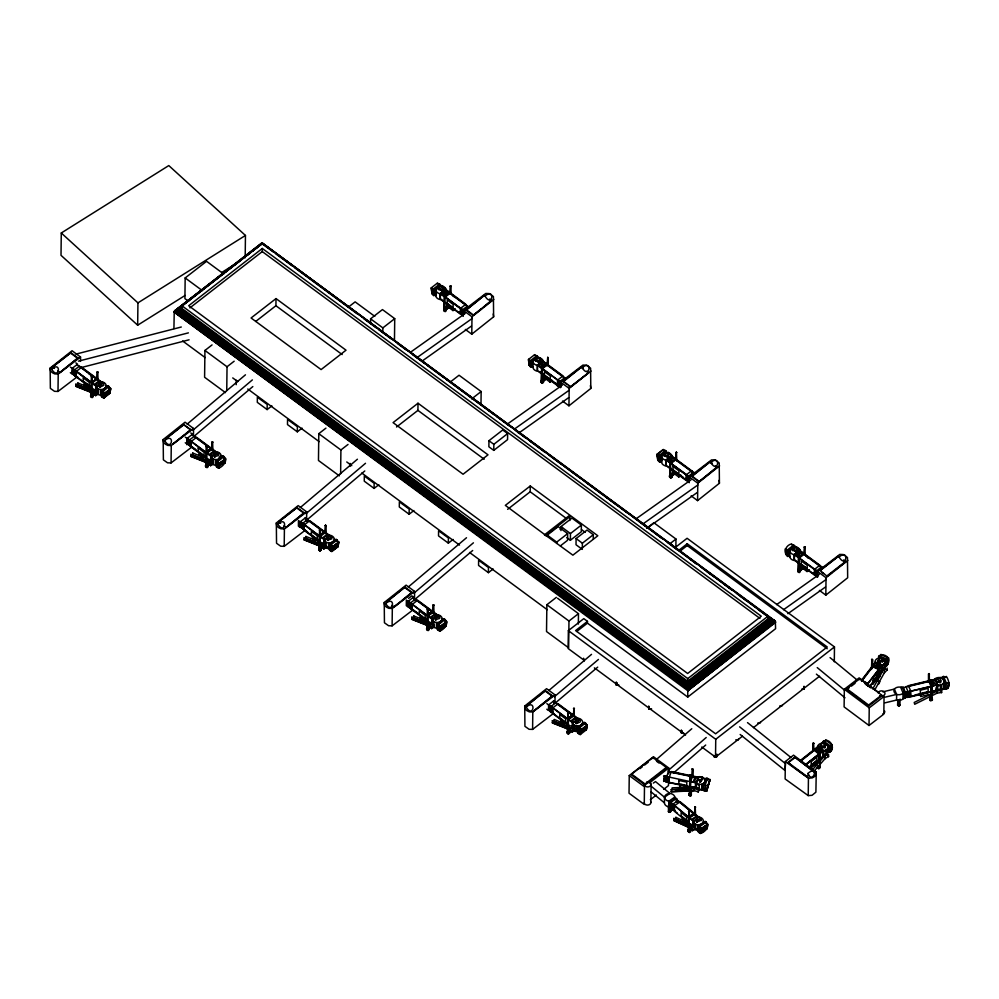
<?xml version="1.0" encoding="UTF-8"?>
<svg xmlns="http://www.w3.org/2000/svg" width="999" height="999" viewBox="0 0 999 999"><rect width="100%" height="100%" fill="white"/><g stroke="black" fill="none" stroke-linecap="round" stroke-linejoin="round"><path stroke-width="1.5" d="M173.926 328.534L174.238 311.526L177.347 309.178L181.905 308.454L687.724 681.268L767.994 618.831L768.031 616.158L687.762 678.596L687.737 697.065L587.449 623.139L587.474 621.353L583.791 618.643L568.356 630.644L568.131 648.513L584.378 660.476M177.797 309.24L174.126 312.088L687.811 690.696L687.824 689.31L775.311 621.241L772.527 619.48L767.994 618.831M80.494 361.376L80.544 357.03L72.053 350.736L50.162 368.057L50.35 388.361L54.495 391.321L58.004 391.433L76.611 377.272M70.904 352.722L52.51 366.97L70.904 352.722L77.959 357.942L60.777 371.803M58.004 391.433L58.217 374.026L80.544 357.03M59.553 372.752L77.959 357.942M245.18 257.779L245.454 235.452L168.794 165.572L61.276 232.992L61.014 255.319L137.662 325.199L185.065 295.467M75.862 362.887L77.597 364.173L72.14 368.394L72.065 373.976L70.33 372.689M74.463 370.005L96.428 386.288L101.436 382.417L79.47 366.133L74.463 370.005L74.401 375.187L90.26 386.938M76.136 376.96L76.211 371.478L81.656 367.257L101.91 382.255L96.453 386.476L96.379 391.958L76.161 376.798L75.699 370.492L74.888 375.849L74.313 369.468L74.937 375.836M90.934 392.37L90.897 395.379L94.056 392.794M90.971 389.373L91.658 376.223L91.983 389.772M91.421 392.732L91.384 395.741L94.306 393.481L93.806 394.006M91.458 389.735L91.658 376.223M91.733 394.88L93.207 395.517L93.182 396.853L92.208 396.128L91.146 396.953L90.659 396.141L92.22 394.792L91.171 395.616M92.208 395.691L94.83 393.968M95.679 395.766L95.704 393.544M95.792 386.226L95.729 391.358L96.878 391.458L96.928 387.612M95.867 385.189L96.441 387.824L97.977 389.285L97.914 394.418L100.424 395.304L100.487 389.573A5.669 4.296 0.7 0 1 95.867 385.189A5.669 4.296 0.7 0 1 101.611 381.718A5.669 4.296 0.7 0 1 106.244 386.101A5.669 4.296 0.7 0 1 100.487 389.573M96.891 379.058L97.502 371.69L97.89 380.294M97.403 379.932L97.502 371.69M98.314 392.507L98.364 388.661L97.977 389.285M98.839 385.839L98.864 383.391M103.759 383.141L103.746 385.402L100.087 387.038L99.438 385.065L103.759 383.141L100.037 381.556L99.351 383.529L100.025 383.229M100.087 387.038L100.112 385.364M100.887 393.594L100.936 389.747L101.898 390.859L101.861 393.531M101.423 390.996L101.361 396.578L102.585 397.49L102.647 391.908L101.423 390.996L108.092 385.839L109.316 386.738L109.241 392.32L103.696 396.628M101.573 390.884L101.511 396.241L103.721 398.089L109.902 393.306L110.702 388.486L107.767 386.089L101.573 390.884C107.817 391.133 101.523 405.207 104.52 393.281L110.702 388.486L109.902 393.306M101.773 394.605L101.811 390.921L104.758 393.319L103.958 397.689L101.748 395.829M98.451 386.014L101.174 386.213L101.761 384.877L101.174 385.676M106.394 394.318L106.418 392.307M108.779 392.47L108.791 390.459L104.033 394.056L107.705 391.446M137.662 325.199L137.937 302.872L61.276 232.992M193.456 435.726L193.544 428.471L185.04 422.202L163.187 439.56L163.386 459.865L167.545 462.812L171.054 462.924L192.095 446.84M171.054 462.924L171.266 445.517L193.544 428.471M181.905 308.454L181.93 305.781L687.762 678.596M223.739 274.001L206.543 261.326L185.165 277.947L184.915 298.614L188.599 301.336M183.878 424.762L190.946 429.97L183.878 424.762L165.534 439.036L183.891 424.188M190.772 432.942L192.507 434.215L187.05 438.449L186.988 444.031L185.252 442.744M191.059 447.015L191.121 441.521L196.578 437.3L216.833 452.297L211.376 456.518L211.313 462L191.071 446.853L190.622 440.559L191.071 446.853M200.612 453.321L205.182 456.993M212.05 344.917L204.932 350.462L204.595 377.26L225.487 392.644M204.945 456.268L204.283 456.031L204.932 456.693M205.819 465.422L205.856 462.425M205.894 459.415L206.581 446.266L206.843 464.485L208.978 462.837M206.343 462.787L206.306 465.784L209.228 463.524L208.729 464.06M206.381 459.777L206.581 446.266M206.656 464.473L205.594 465.746L208.741 463.161M208.991 464.298L207.143 465.734L209.753 464.011M207.804 460.914L207.78 463.149L190.821 456.443L190.846 454.208L209.703 461.763L211.301 460.801M210.614 465.821L210.639 463.586M210.714 456.268L210.652 461.413L211.813 461.513L211.85 457.654M210.789 455.244L211.363 457.879L212.912 459.328L212.849 464.473L215.347 465.347L215.422 459.615A5.669 4.296 0.7 0 1 210.789 455.244A5.669 4.296 0.7 0 1 216.533 451.76A5.669 4.296 0.7 0 1 221.166 456.143A5.669 4.296 0.7 0 1 215.422 459.615M211.813 449.1L212.425 441.745L212.812 450.337M212.325 449.975L212.425 441.745M213.249 462.549L213.287 458.703L212.912 459.328M213.774 454.657L213.811 452.222M214.96 451.598L214.273 453.571L214.96 451.598L218.694 453.771L214.36 455.119L214.335 456.793L218.669 455.444L218.681 453.184M215.022 457.08L215.035 455.407M216.446 466.283L218.644 468.131C223.039 466.895 229.52 458.916 222.69 456.131L216.508 460.926L216.284 466.62L217.507 467.532L224.176 462.362L224.238 456.78L223.014 455.881L216.358 461.038L217.582 461.95L217.507 467.532M222.452 456.531L225.387 458.941L219.68 463.361L218.881 467.732L216.683 465.871L216.746 460.964L215.859 459.79L215.796 464.922L217.008 465.846M216.771 466.034L216.833 460.901L222.54 456.468L221.041 455.769L218.968 457.38M219.443 463.324L218.644 468.131L219.443 463.324L225.637 458.529L224.825 463.336M221.341 462.35L221.316 464.36L223.701 462.512L223.726 460.502L219.093 464.223M226.748 390.572L227.035 366.758L234.166 361.213M236.226 384.677L236.276 380.207M189.885 307.892L262.275 251.586L262.312 248.464L761.263 616.208L687.649 673.476L188.699 305.731L262.312 248.464M267.133 409.578L267.195 404.445L257.367 397.202L257.305 402.335L267.133 409.578L271.878 405.881M255.744 321.428L275.924 305.731L276.011 298.589L346.029 350.187L321.091 369.58L251.074 317.982L276.011 298.589M306.581 520.579L306.693 511.875L298.189 505.606L276.336 522.964L276.536 543.256L280.694 546.203L284.203 546.328L305.244 530.232M297.04 507.579L278.684 521.865L297.04 507.579L304.108 512.799L288.187 525.736M284.203 546.328L284.415 528.908L306.693 511.875M285.751 527.634L304.108 512.799M297.315 431.818L297.377 426.685L287.55 419.443L287.487 424.575L297.315 431.818L302.06 428.134M300.2 521.84L300.125 527.422L298.401 526.136L298.464 520.554L300.2 521.84L305.657 517.619L305.619 520.404M329.508 535.851L307.53 519.58L302.522 523.451L302.46 528.633L319.555 541.283M311.351 534.702L311.388 531.393L317.27 535.751L317.232 539.06L310.077 533.816M325.924 428.146L318.793 433.678L318.469 460.477L339.348 475.861M319.018 544.318L318.968 548.826L322.128 546.241M319.056 541.308L319.73 529.67L320.055 543.206M319.73 529.67L319.455 549.188L322.377 546.928L322.365 547.814L321.89 546.565M320.779 549.487L322.415 547.04L320.279 549.125L322.627 548.051M320.954 544.305L320.929 546.54L303.971 539.835L303.996 537.612L322.852 545.154L324.45 544.193L326.336 545.978M322.902 547.402L322.902 546.515M323.763 549.213L323.788 546.977M323.863 539.672L323.801 544.805L324.962 544.905L325.999 547.864L328.496 548.738L328.571 543.006A5.669 4.296 0.7 0 1 323.938 538.636A5.669 4.296 0.7 0 1 329.682 535.164A5.669 4.296 0.7 0 1 334.315 539.535A5.669 4.296 0.7 0 1 328.571 543.006M327.797 537.387L324.525 539.922L324.463 545.404L304.208 530.407L304.27 524.925L309.727 520.704L329.982 535.689M324.962 544.905L325 541.058M324.962 532.504L325.574 525.137L325.974 532.23M325.474 533.379L325.574 525.137M331.83 536.588L331.818 538.848L327.485 540.184L327.51 538.511L331.843 537.175L328.109 534.989L327.422 536.962L328.109 534.989M328.172 540.471L328.184 538.798M329.258 539.11L329.832 538.861M337.387 540.184L336.163 539.273L329.508 544.443L329.433 550.024L330.657 550.924L337.325 545.766M329.658 544.318L329.595 549.675L331.793 551.535L337.974 546.74L338.786 541.92L335.839 539.522L329.658 544.318C335.889 544.58 329.595 558.641 332.592 546.715L338.786 541.92L337.974 546.74M329.907 549.425L329.97 544.293L329.008 543.181L328.946 548.314L330.145 549.238M330.657 550.924L330.731 545.342L329.508 544.443M334.49 545.741L334.465 547.752L336.85 545.904L336.875 543.893L332.242 547.614M335.676 540.084L336.913 540.996L334.19 539.16M340.622 473.788L340.909 449.975L348.027 444.443M350.112 466.408L350.149 463.424M370.517 323.489L370.579 318.831L382.455 309.59L394.73 318.644L394.468 340.384M374.088 488.411L374.15 483.279L364.323 476.036L364.26 481.168L374.088 488.411L378.833 484.715M382.804 332.542L382.854 327.884L394.73 318.644M414.485 600.112L414.597 591.408L406.094 585.139L384.24 602.497L384.44 622.789L388.599 625.736L392.108 625.849L413.149 609.765M392.108 625.849L392.32 608.441L414.597 591.408M391.933 605.906L393.656 607.167L412.013 592.32L404.945 587.112L386.588 601.96L404.945 587.112M408.104 601.373L408.042 606.955L406.306 605.669L406.368 600.087L408.104 601.373L413.561 597.152L411.825 595.866L408.554 598.401M409.128 514.235L409.19 509.103L399.363 501.86L399.3 506.993L409.128 514.235L413.873 510.539M402.21 600.511L412.013 592.32M412.112 609.939L412.175 604.457L417.632 600.224L437.887 615.222L432.43 619.442L432.367 624.937L412.125 609.777L411.513 603.633M396.541 427.01L417.919 410.377L418.007 403.234L488.012 454.832L463.074 474.238L393.069 422.627L418.007 403.234M420.304 615.684L420.279 617.956L424.538 621.116M421.178 615.884L421.84 616.121M425.137 618.593L425.174 615.284L419.293 610.926L419.255 614.235L426.536 619.667M425.512 618.831L425.999 619.193M426.91 625.349L426.873 628.359L427.397 627.946M426.948 622.352L427.634 609.19L427.972 621.191M427.422 624.213L427.36 628.721L430.282 626.448L429.782 626.985M427.472 622.377L427.634 609.19M429.545 625.399L427.897 627.409L427.934 624.3M431.968 293.731L431.306 287.824L437.487 283.029L440.434 284.99L434.253 289.772L434.178 295.142L431.968 293.731L431.306 287.824L434.253 289.772M428.121 629.308L428.109 630.656L426.635 629.557L426.648 628.221L429.158 629.832L428.196 627.772L426.648 628.671M428.184 628.658L431.456 626.873M433.928 290.035L432.704 289.123L432.629 294.705L433.853 295.604L433.928 290.035L440.584 284.865L439.36 283.953M446.153 290.959L446.153 290.359A5.669 4.296 0.7 0 0 441.533 285.989A5.669 4.296 0.7 0 0 435.776 289.46L435.826 295.716L434.34 295.017L434.478 289.822L431.543 287.862L432.043 291.958M434.34 295.017L434.64 289.922M431.668 628.746L431.693 626.51M431.768 619.205L431.705 624.338L432.867 624.437L432.904 620.579M431.83 618.768L431.843 618.169A5.669 4.296 0.7 0 1 437.587 614.697A5.669 4.296 0.7 0 1 442.22 619.068A5.669 4.296 0.7 0 1 436.476 622.539L436.401 628.271L433.903 627.397L431.768 623.9M432.867 612.037L433.479 604.67L433.866 613.261M433.379 612.911L433.479 604.67M438.299 289.698L438.311 287.437L442.644 286.101L442.682 290.996L438.286 289.111M439.735 616.108L439.722 618.381L435.389 619.717L435.414 618.044L439.747 616.708L436.014 614.522L435.327 616.495L436.014 614.522M436.076 620.004L436.088 618.331M440.109 285.677L434.403 290.11M440.097 294.892L440.047 299.001L460.302 313.998L460.364 308.516L465.821 304.295L445.566 289.298L440.109 293.519L460.364 308.516M435.776 289.46A5.669 4.296 0.7 0 0 440.409 293.843L440.334 299.575A5.669 4.296 0.7 0 1 435.714 295.192M445.254 622.502L445.292 619.717L444.068 618.806L437.412 623.975L437.337 629.557L438.561 630.456L445.229 625.287M437.5 629.208L437.562 623.851L443.743 619.055C450.574 621.84 444.093 629.82 439.697 631.068L437.5 629.208L443.681 624.412L445.879 626.273L446.69 621.453L440.497 626.248L439.697 631.068L440.497 626.248M437.812 628.958L437.887 623.826L436.913 622.714L436.85 627.847L438.062 628.771M442.008 291.296L442.707 289.323M442.682 290.996L442.644 286.101M438.561 630.456L438.636 624.875L437.412 623.975M443.956 309.39L444.717 290.234L444.493 308.092L447.689 305.619M444.717 290.234L444.455 309.752L447.902 307.08L444.493 308.978M445.279 309.69L448.988 306.83M447.902 307.08L445.766 310.052L449.475 307.18M447.215 303.309L447.252 300L453.134 304.358L453.096 307.667L446.715 302.997M438.111 623.863L443.581 619.617L442.095 618.693M447.415 306.718L447.889 307.967M447.552 303.783L448.214 304.021M449.95 293.069L450.561 285.702L450.949 294.305M449.975 307.105L449.962 307.992L448.976 307.267M450.462 293.943L450.561 285.702M448.351 543.144L448.414 538.011L438.586 530.769L438.524 535.901L448.351 543.144L453.096 539.448M452.997 310.577L453.034 308.304L446.628 303.571L446.603 305.844L452.997 310.577L455.257 308.828M463.436 314.86L463.486 310.502L485.764 293.469L489.273 293.581L493.419 296.528L493.618 316.82L471.778 334.178L465.347 329.445M466.058 310.152L484.415 295.304L466.058 310.152L471.178 313.911M471.778 334.178L471.99 316.77L493.831 299.413M489.535 299.076L491.483 300.512L473.126 315.359L481.693 308.691M480.981 404.92L481.143 391.533L459.041 375.237L450.724 381.693M488.948 440.709L488.873 446.778L493.768 450.374L507.554 439.647L507.629 433.578L502.747 429.982L488.948 440.709L493.843 444.318L493.768 450.374M484.14 306.793L491.483 300.512M488.386 572.652L488.449 567.519L478.621 560.277L478.558 565.409L488.386 572.652L493.144 568.968M554.994 702.197L555.082 694.942L546.578 688.673L524.725 706.031L524.925 726.323L529.083 729.282L532.592 729.395L553.633 713.311M529.145 365.347L528.483 359.453L534.665 354.657L537.612 356.606L531.431 361.401L531.356 366.758L529.145 365.347L528.483 359.453L533.066 362.212L533.004 367.345L531.518 366.645L531.58 361.513L537.375 357.018L534.428 355.057M531.106 361.65L531.031 367.232L529.807 366.333L529.882 360.751L531.106 361.65L537.762 356.493L536.538 355.582M507.629 509.328L530.194 491.783L530.269 485.976L597.814 535.764L572.889 555.169L547.252 536.438L547.265 535.127L558.191 526.635L567.644 533.603L567.569 540.297L560.352 545.904M531.655 361.438L531.518 366.645M535.476 361.326L535.489 359.066L539.822 357.729L539.86 362.612L535.464 360.739M532.592 729.395L532.804 711.987L555.082 694.942M531.58 361.725L537.05 357.492M537.287 365.147L537.225 370.629L557.479 385.626L557.542 380.144L562.999 375.911L542.744 360.926L537.287 365.147L559.74 381.581L559.677 386.763L538.911 371.391M537.437 361.75L538.024 360.964M540.821 359.715L541.196 359.091L543.331 361.988A5.669 4.296 0.7 0 0 538.698 357.617A5.669 4.296 0.7 0 0 532.954 361.089A5.669 4.296 0.7 0 0 537.587 365.459L537.512 371.191A5.669 4.296 0.7 0 1 532.892 366.82M539.135 357.43L539.86 362.612M539.185 362.912L539.885 360.939M539.797 359.403L539.822 357.729M542.17 380.07L541.895 361.85L541.133 381.006L545.354 377.597M541.895 361.85L541.633 381.368L544.592 378.334M541.97 380.507L540.909 381.331L541.982 380.057M543.806 375.187L543.781 377.472L550.174 382.205L552.435 380.457M544.055 379.645L544.068 378.746L544.055 379.645L545.067 379.595L545.079 378.696M547.127 364.697L547.739 357.33L548.126 365.921M547.614 365.047L548.226 357.692M547.664 364.061L547.739 357.33M545.429 690.659L527.072 705.506L545.429 690.659L552.497 695.866L534.128 710.714L552.497 695.866M556.356 597.365L546.865 604.745L546.528 631.543L568.643 647.839L568.968 621.041L578.471 613.661L557.592 598.264M550.174 382.205L550.212 379.932M550.274 379.295L550.312 375.986L544.43 371.628L544.393 374.937L560.988 387.275M554.008 703.483L554.045 700.686L548.588 704.919L548.513 710.501L546.79 709.215M577.897 718.93L555.919 702.647L550.911 706.53L550.849 711.7L567.182 723.963M556.705 543.419L556.718 542.107L567.644 533.603M560.614 386.476L560.664 382.13L582.941 365.085L586.45 365.209L590.596 368.156L590.796 388.449L568.955 405.806L562.524 401.061M560.951 530.606L561.001 526.585L571.928 518.081L581.381 525.062L581.306 531.755L570.379 540.259L566.833 537.637M566.658 384.29L563.249 381.206L581.593 366.933L583.316 368.194M560.789 719.23L560.751 721.503L563.96 723.875M561.663 719.43L562.15 719.792M568.955 405.806L569.168 388.399L591.008 371.041M565.621 722.127L565.659 718.818L559.777 714.472L559.74 717.781L565.796 722.314M568.356 385.539L570.304 386.988L588.661 372.702L586.7 371.266M566.47 723.164L565.983 722.364M569.805 520.541L569.842 516.72L568.793 515.946L544.418 534.902M567.357 731.892L568.106 712.737L568.443 726.285M567.844 732.255L568.106 712.737M570.379 540.259L570.466 533.553L581.381 525.062M570.754 730.893L570.279 729.632L570.754 730.893L569.168 732.567L571.94 730.419M572.152 732.292L572.177 730.057M572.252 722.739L572.19 727.871L573.351 727.984L574.388 730.943L576.885 731.817L576.947 726.086A5.669 4.296 0.7 0 1 572.327 721.715A5.669 4.296 0.7 0 1 578.071 718.231A5.669 4.296 0.7 0 1 582.704 722.614A5.669 4.296 0.7 0 1 576.947 726.086M572.852 728.471L572.914 722.989L576.186 720.454M573.351 727.984L573.389 724.125M573.351 715.571L573.963 708.216L574.35 716.807M573.838 715.933L573.963 708.216M593.256 539.335L593.306 534.702L587.025 530.069L576.098 538.561L576.023 544.742L581.268 548.613M574.388 730.943L574.825 725.174L574.762 730.306M580.219 719.655L580.207 721.915L576.548 723.551L575.899 721.59L580.219 719.655L576.498 718.069L575.811 720.042M576.548 723.551L576.573 721.877M578.346 624.075L578.471 613.661M563.236 381.768L581.593 366.933M577.385 727.547L577.335 731.393L578.296 732.504M577.897 727.509L577.822 733.091L579.045 734.003L579.12 728.421L577.897 727.509L584.552 722.352L585.776 723.251M578.046 727.397L577.971 732.754L580.182 734.602L586.363 729.807L587.175 724.999L584.228 722.602L578.046 727.397C584.278 727.647 577.984 741.72 580.981 729.794L587.175 724.999L586.363 729.807M582.305 549.388L582.38 543.206L593.306 534.702M583.903 661.038L583.616 658.216M584.065 723.164L585.289 724.075L582.579 722.24M585.239 728.983L585.264 726.972L582.879 728.82L582.854 730.831L585.239 728.983L583.766 728.259M618.868 685.014L616.271 684.877L616.158 682.205M616.271 684.877L616.308 682.379M616.445 685.027L616.483 682.529M616.658 685.164L616.683 682.667M629.245 775.574L629.033 793.206L644.268 804.432L644.48 786.8L629.245 775.574L653.471 756.73L668.706 767.956L668.631 773.838M631.668 774.125L631.655 775.112L645.029 784.964L666.296 768.418L666.308 767.432L652.934 757.579L631.668 774.125L645.042 783.978L645.029 784.964M651.585 708.853L648.826 708.865L648.713 706.193M648.826 708.865L648.851 706.368M650.873 802.472L651.098 784.315M652.921 758.566L652.934 757.579M657.779 460.152L657.105 454.245L663.286 449.463L666.233 451.411L660.052 456.206L659.989 461.563L657.779 460.152L657.105 454.245L661.688 457.018L661.625 462.15L660.139 461.438L660.289 456.243L665.996 451.823L663.049 449.862L657.342 454.295L657.841 458.379M659.727 456.456L658.503 455.544L658.428 461.126L659.665 462.038L659.727 456.456L666.383 451.286L665.159 450.387M660.439 456.343L660.139 461.438M661.575 455.894L661.513 461.625A5.669 4.296 0.7 0 0 666.133 465.996L666.208 460.264A5.669 4.296 0.7 0 1 661.575 455.894A5.669 4.296 0.7 0 1 667.332 452.41A5.669 4.296 0.7 0 1 671.952 456.793A5.669 4.296 0.7 0 1 666.208 460.264M664.098 456.131L664.11 453.871L668.443 452.522L668.481 457.417L664.085 455.544M665.908 459.94L665.846 465.434L686.101 480.419L686.163 474.937L691.62 470.716L671.365 455.719L665.908 459.94L686.163 474.937M667.382 456.693L666.071 456.019L667.382 456.156M667.819 457.717L668.506 455.744L668.481 457.417M668.443 452.522L668.418 454.195L667.744 453.908M669.43 806.98A5.669 4.296 0.7 0 1 664.41 802.846L664.485 797.202L651.298 786.338M673.488 472.04L670.304 474.513L670.516 456.655L669.767 475.811L673.701 473.501L671.078 476.123M670.516 456.655L670.254 476.173L674.787 473.251M672.002 457.455L672.027 455.444M668.543 781.181L668.481 785.589L663.636 789.36M675.324 811.063L670.704 807.254L670.691 811.55L668.631 812.137L668.443 805.818M668.631 812.137L668.706 805.069M676.273 801.31L676.298 798.513L674.662 797.165L668.918 801.161L668.843 806.742L670.491 808.091M669.18 782.754L669.255 777.259L671.291 771.553L698.551 777.259M673.214 473.139L673.688 474.4M669.48 812.387L669.505 801.31A5.669 4.296 0.7 0 1 664.485 797.19A5.669 4.296 0.7 0 1 669.904 793.418A5.669 4.296 0.7 0 1 674.912 797.539A5.669 4.296 0.7 0 1 669.505 801.31M670.366 812.199L670.429 806.543M670.691 811.55L670.554 802.509L668.918 801.161M675.749 459.49L676.36 452.135L676.748 460.726M672.14 789.872L672.165 787.861L694.967 786.812L694.942 789.048M676.261 460.364L676.36 452.135M675.861 547.964L675.973 539.035L653.858 522.739L646.74 528.284M698.863 817.681L678.046 800.549L672.777 804.22L672.714 809.39L677.347 813.198M678.808 477.01L678.833 474.737L672.439 469.992L672.402 472.265L678.808 477.01L681.068 475.262M679.757 784.827L679.732 787.1L682.604 787.699M683.766 733.129L681.368 732.854L681.256 730.182M681.555 733.016L681.405 730.356M680.931 784.627L681.655 784.59M681.755 733.141L681.793 730.644M680.069 551.098L687.187 545.554L687.212 543.768L827.234 646.977L715.621 733.803L575.599 630.594L587.474 621.353M688.361 476.386L666.383 460.114L671.378 456.243L693.356 472.515L688.361 476.386L688.299 481.568L679.745 475.237M689.21 482.729L689.285 476.923L711.563 459.89L715.072 460.002L719.218 462.962L719.417 483.254L697.577 500.611L691.146 495.866M686.675 820.391L686.713 817.082L681.143 812.499L681.106 815.808L689.21 822.477M686.925 820.778L687.387 821.153M695.279 479.095L691.87 476.011L710.227 461.725L711.937 462.999M688.274 830.231L688.311 827.222M688.348 824.225L689.06 811.088L688.835 828.945L691.083 827.384M688.736 830.606L689.06 811.088M689.797 788.149L689.959 774.962L690.621 775.099L690.459 788.286M689.535 794.267L690.197 794.405L690.621 775.099M692.07 829.607L690.122 830.968L689.672 830.144L691.895 828.596M690.946 795.154L690.284 794.567L691.483 790.796L690.833 790.621L690.022 793.768M692.045 777.085L692.145 768.843L692.794 768.98L692.694 777.222M690.134 830.519L691.808 828.471L688.074 830.981L688.536 831.817M692.519 776.485L692.794 768.98M692.569 830.793L692.594 828.558M692.994 821.265L692.919 826.398L694.068 826.548L694.118 822.689M693.081 820.828L693.094 820.229A5.669 4.296 0.7 0 1 699.075 816.995A5.669 4.296 0.7 0 1 703.396 821.553A5.669 4.296 0.7 0 1 697.402 824.787L697.339 830.519L694.892 829.532L693.019 825.961M672.777 804.22L693.593 821.528L693.531 827.022L674.35 811.238L674.412 805.756L680.157 801.76L699.337 817.532M697.577 500.611L697.789 483.191L719.63 465.834M694.58 814.148L695.217 806.805L695.579 815.421M695.466 783.054L695.404 788.186L696.465 787.849L699.275 790.059L702.01 789.909L702.085 784.178A5.669 4.296 0.7 0 0 704.857 779.02A5.669 4.296 0.7 0 0 698.026 776.885A5.669 4.296 0.7 0 0 695.242 782.042L697.052 784.215L699.337 784.927M698.925 481.78L717.294 466.933L698.925 481.78L696.977 480.344M695.341 827.647L695.391 823.788L694.892 829.532L695.329 828.92M695.117 815.047L695.217 806.805M698.039 778.683L696.515 782.966L696.44 788.448L669.155 782.592L668.481 776.685M696.49 821.915L696.503 820.241L700.923 819.08L697.364 816.757L696.678 817.032L696.49 821.915L700.936 820.167M696.653 818.705L696.678 817.032M697.552 779.232L697.951 777.06L702.597 777.597L702.572 779.27L700.449 782.042L697.939 778.733M697.152 822.239L697.165 820.566M698.189 792.07L698.226 789.834M698.101 821.453L697.539 820.641M698.751 826.123L697.864 824.974L697.801 830.107L698.688 831.255L698.751 826.123L704.67 821.99L707.454 824.512L706.705 828.845L700.686 833.041L701.448 828.695L698.413 826.136L698.351 831.493L700.436 833.428C705.182 832.479 711.513 824.749 704.932 821.603L698.251 826.248L698.189 831.83L699.35 832.779L706.355 827.896M698.601 831.093L698.663 826.185M699.275 790.059L699.263 784.24M699.662 782.042L699.687 780.369L697.564 777.559M699.35 832.779L699.412 827.197L698.251 826.248M700.449 782.042L700.461 780.369L702.597 777.597M700.911 820.753L700.961 818.493M701.198 828.646L700.436 833.428L701.198 828.646L707.717 824.113L706.955 828.895M702.21 777.085L702.572 779.27M706.768 790.671L710.039 779.52L706.081 778.471L703.771 784.952L703.658 790.684L705.306 791.033L705.369 785.451L703.721 785.114L706.206 778.121L707.854 778.471M703.383 827.759L703.358 829.769L705.856 828.021L705.881 826.011L701.011 829.42M704.27 778.783L709.952 779.982L707.816 785.976L702.347 784.215L702.285 789.347L703.833 789.972M705.918 823.114L703.321 821.166M691.87 476.573L710.227 461.725M707.729 786.225L710.039 779.52L706.68 791.146L703.708 790.309M701.785 747.015L715.521 757.142L715.746 739.285L834.477 646.915L687.087 538.286L675.212 547.514M713.748 755.506C712.849 758.541 719.268 757.529 716.857 754.158M775.674 622.352L687.811 690.696L775.311 621.241L775.599 628.708L687.737 697.065M794.48 545.929L788.298 550.724L788.236 556.081C782.329 553.471 785.863 544.842 791.533 543.98L794.48 545.929L794.455 548.613M787.187 553.046L787.224 550.149L788.448 551.061L794.155 546.403L788.448 550.836L789.934 551.535L789.872 556.668L788.386 555.968L788.686 550.874M785.339 761.55L785.127 778.97L808.228 795.604L812.037 795.316L815.896 792.182L816.245 772.115L793.556 755.157L785.339 761.55L808.441 778.196L812.249 777.896L814.522 776.585L816.108 774.774L816.245 772.115M787.974 550.973L787.911 556.555L786.675 555.656L786.75 550.074L787.974 550.973L794.63 545.816L793.406 544.905M788.473 555.681L788.536 550.761L794.242 546.341L791.295 544.393M792.719 766.495L787.974 762.437L794.792 757.117L813.785 771.665L794.792 757.117M792.344 550.649L792.357 548.389L796.69 547.052L796.727 551.947L792.332 550.062M794.155 554.47L794.093 559.952L814.347 574.949L814.41 569.467L819.867 565.247L799.612 550.249L794.155 554.47L814.41 569.467M794.455 554.795A5.669 4.296 0.7 0 0 800.199 551.311A5.669 4.296 0.7 0 0 795.579 546.94A5.669 4.296 0.7 0 0 789.822 550.412A5.669 4.296 0.7 0 0 794.455 554.795L794.38 560.526A5.669 4.296 0.7 0 1 789.759 556.143M795.728 551.073L794.43 550.686M794.605 548.601L794.63 545.816M796.066 552.247L796.752 550.274M799.038 569.405L798.763 551.186L798.014 570.342L802.222 566.933M798.501 570.704L798.763 551.186M798.838 570.279L798.85 569.393M799.325 570.641L800.936 568.069L800.923 568.968M803.521 567.694L799.812 571.003L803.521 568.131L798.763 570.928L799.25 571.74L800.311 570.928L799.824 570.117M800.249 551.972L800.274 549.962M801.935 568.918L801.947 568.031L797.776 571.103L798.263 571.915L799.325 571.091L800.299 571.815L800.324 570.479L798.551 569.043L801.735 566.57M803.995 554.02L804.607 546.653L804.994 555.257M804.482 554.383L804.607 546.653M801.697 689.148L803.708 689.135L803.733 686.638M803.708 689.135L803.933 686.5M803.908 688.998L804.108 686.35M807.055 571.528L807.08 569.255L800.686 564.522L800.649 566.795L807.055 571.528L809.315 569.78M808.865 774.937L806.967 776.985L795.092 768.243M808.228 795.604L808.441 778.196M812.874 750.049L813.423 742.944L813.885 750.299M813.323 751.173L813.423 742.944M817.457 577.26L817.532 571.453L839.809 554.408L843.318 554.532L847.464 557.479L847.664 577.772L825.823 595.129L819.392 590.397M815.996 761.338L816.458 760.976M820.117 570.529L838.473 556.256L820.117 570.529L827.172 576.311L832.067 572.502M818.868 760.913L819.505 747.352L819.342 760.539M819.405 762.362L820.054 747.751L819.817 766.495L819.267 766.108M820.279 745.566L820.666 747.751L824.912 747.689L825.311 745.504L822.314 742.756L820.279 745.566L820.666 747.751M827.871 753.121L827.934 747.377A5.669 4.296 0.7 0 0 823.251 743.044A5.669 4.296 0.7 0 0 817.544 746.553A5.669 4.296 0.7 0 0 822.239 750.898L824.912 751.048L826.81 749.874L826.747 755.007L822.165 756.63M822.289 747.427L822.252 746.515M823.164 742.594L826.073 740.434L832.017 744.742L831.255 750.212L829.133 751.66L829.195 746.753L823.251 742.444L822.264 743.506M822.477 747.502L823.513 746.503M823.526 757.404L823.551 755.169M799.862 760.863L818.106 746.44L823.775 750.561L823.713 756.043L809.115 767.569M825.823 595.129L826.036 577.722L847.876 560.364M824.912 747.689L825.311 745.504M825.087 758.853L825.112 756.618M825.823 740.247C831.468 740.321 835.364 749.2 829.382 752.06L829.445 746.703L823.014 742.032L825.836 740.022M823.875 755.444L825.911 754.72L825.973 749.587M828.571 756.705L828.596 754.47M828.858 746.728L829.045 751.822L827.597 752.547M829.045 751.822L829.108 746.678L832.267 744.692L831.493 750.611M829.607 746.815L829.532 752.397L830.718 751.473L830.781 745.891L829.607 746.815L822.676 741.795L823.85 740.858M834.302 661.8L834.477 646.915M835.738 569.642L845.529 562.037L843.581 560.014M879.07 692.757L859.152 677.884L844.33 689.26L844.105 706.905L869.018 725.486L883.828 714.11L884.053 696.465L869.23 707.854L869.018 725.486M846.752 689.697L846.765 688.723L859.777 678.721L881.642 695.054L881.63 696.028L868.618 706.031L846.752 689.697L849.113 687.886M859.764 679.707L859.777 678.721M868.094 686.188L868.131 683.453L882.267 665.022L875.499 662.025L861.35 680.444L868.131 683.453M868.618 706.031L868.631 705.044L881.642 695.054M871.428 669.467L871.89 659.29L872.539 659.577L872.452 666.533M871.802 666.021L871.89 659.29M872.102 668.531L872.539 659.577M872.864 682.03L872.839 684.315L877.309 678.496L877.334 676.211M873.138 681.38L873.176 678.071L877.284 672.727L877.247 676.036M875.611 680.381L875.599 681.281L875.286 679.645M878.021 662.412L879.145 657.629L879.907 657.479L882.904 659.777L882.891 661.45L878.021 662.412L879.145 657.629M878.433 659.477L879.332 655.569M878.571 662.824L878.046 660.739M878.645 676.136L879.157 662.512L879.807 662.799L879.632 677.047M887.012 659.427L886.163 660.539L879.058 657.18L881.218 654.77L888.311 657.916L887.749 663.486L886.213 665.272L886.263 660.364L888.311 657.916M878.995 675.699L879.157 662.512M879.295 677.484L879.807 662.799M879.57 681.393L878.533 684.078L879.582 681.543L878.92 681.256M879.894 661.7L880.956 661.65M879.907 657.479L879.882 659.153L879.132 659.303M880.906 666.233L880.906 665.634A5.669 4.296 0.7 0 0 885.364 661.201A5.669 4.296 0.7 0 0 879.47 657.804A5.669 4.296 0.7 0 0 875.024 662.237A5.669 4.296 0.7 0 0 880.906 665.634M880.918 654.632C887.861 654.57 891.67 660.327 886.5 665.634L886.563 660.277L888.611 657.817L888.036 663.848M881.755 670.466L881.817 665.284L875.599 662.537L862.062 680.169M882.267 665.022L882.204 670.516L869.942 686.475M882.392 671.877L882.429 669.642M882.679 662.012L882.904 659.777M881.255 670.441L883.89 668.843L883.953 663.711M884.365 673.001L884.39 670.766M885.364 661.201L885.289 666.932L883.303 670.454M885.863 660.414L886.101 665.446L886.163 660.314L879.058 657.18L878.533 658.428M886.762 660.351L886.687 665.933L887.549 664.822L887.611 659.24L886.762 660.351L878.471 656.693M887.075 670.292L887.1 668.056M896.565 700.062L896.64 694.405A5.669 4.296 0.7 0 1 894.367 689.073A5.669 4.296 0.7 0 1 901.385 687.387A5.669 4.296 0.7 0 1 903.658 692.707L903.596 698.376A5.669 4.296 0.7 0 1 896.565 700.062L885.052 702.821M899.362 704.258L900.012 704.757L899.212 705.918L897.664 705.319L897.739 699.662M897.664 705.319L897.864 700.386M898.313 705.818L898.376 700.162M898.513 699.899L897.801 704.632M899.212 705.918L899.287 700.262M899.874 705.444L900.074 699.1M903.146 693.094L903.071 698.676L905.369 698.126L905.444 692.544L903.021 686.887L900.723 687.437L903.146 693.094L905.444 692.544M904.932 692.544L934.077 685.551L932.042 680.769L902.884 687.762L904.932 692.544L904.869 697.427L912.149 695.679M908.128 691.87L908.066 697.052L937.212 690.059L937.274 684.877L935.064 679.695L905.918 686.688L908.128 691.87L937.699 684.877L935.289 679.22L908.428 685.664L910.838 691.32L910.776 696.803L937.624 690.359L937.699 684.877M929.257 694.48L920.778 696.515L920.803 694.243L929.295 692.207M927.384 692.032L928.034 691.87M928.496 682.017L928.608 673.776L929.245 673.626L929.395 681.131M928.745 681.281L928.608 673.776M929.17 680.356L929.245 673.626M929.894 696.103L931.243 698.488L930.593 698.651M931.031 693.019L931.193 679.844L931.83 679.682L931.88 699.225M931.193 679.844L931.193 699.138L929.657 695.529L931.068 699.3L930.406 699.899M931.655 694.43L930.968 697.702M931.692 691.308L931.83 679.682M936.013 687.774L935.988 690.334L938.635 690.908L943.231 689.31A5.669 4.296 0.7 0 0 943.968 687.312M943.231 689.31L943.268 683.553A5.669 4.296 0.7 0 0 941.895 678.084A5.669 4.296 0.7 0 0 934.652 679.108A5.669 4.296 0.7 0 0 936.051 684.602L938.698 685.776L941.108 685.439L941.046 690.571L937.112 689.859L936.463 690.584L937.174 684.727M936.313 678.945L936.325 681.206L940.109 682.692L940.783 680.706L936.313 678.945L940.571 677.484L940.771 682.379M936.325 681.206L936.35 679.532M936.7 691.495L936.725 689.273M937.162 693.331L937.187 691.096M938.286 681.58L938.823 680.769M940.109 682.692L940.134 681.018M940.496 690.022L940.559 684.877L941.108 685.439M941.595 692.707L941.62 690.471M942.469 677.747L940.971 678.184M943.206 688.698L944.942 688.573L944.904 683.416M946.303 676.648L942.419 677.135M945.091 688.91C951.622 689.422 948.613 679.158 946.315 676.423M252.248 251.273L262 243.731L262.025 242.757L774.862 620.729L687.824 688.436L174.987 310.464M252.135 251.311L262 243.731L262.05 242.757L174.525 310.976L687.824 689.31L174.126 312.088M822.914 750.674L822.739 756.68L822.851 755.806M670.554 807.929L671.216 802.672M670.666 807.854L671.278 802.846M672.527 803.758L671.852 809.015L671.228 802.871M671.39 802.759L671.803 809.078L672.539 803.77L673.064 810.002L673.95 804.744L674.537 811.038L673.85 804.844L673.126 810.164L672.652 803.683M72.24 373.726C73.526 357.18 72.952 385.976 74.201 369.555M72.84 368.544L73.451 374.9L74.201 369.73M190.559 440.621C189.173 457.342 189.847 428.421 188.486 444.705C188.187 425.611 185.577 457.38 187.849 438.499M187.737 438.761L188.424 444.88L189.136 439.622M301.011 522.09L300.137 527.222L300.849 522.065M302.272 523.001L301.573 528.284L302.335 523.164M302.435 523.076L302.947 529.308L303.821 524.1L304.22 530.244L303.771 523.951M305.719 520.591L306.231 517.844M305.869 520.579L306.181 517.932M307.255 521.603L307.617 518.881M410.127 602.609L409.428 607.892L408.753 601.598L409.415 607.879L410.339 602.609L410.789 608.903L411.663 603.646L410.901 608.816M461.163 308.616L460.402 313.898L461.226 308.541L461.675 314.835L462.587 309.553L463.161 315.771M462.599 309.565L461.825 314.722M463.286 314.573L464.023 310.739M463.224 315.759L463.923 310.652L443.119 295.404L447.727 291.82L468.494 307.192M558.891 386.613C558.279 366.733 556.268 398.589 558.379 380.157M559.715 381.256L558.953 386.538L559.765 381.181L560.339 387.4M560.339 387.562L560.988 382.367L540.297 367.02L544.905 363.449L565.671 378.821M548.526 710.289C550.137 693.756 549.2 722.614 550.661 706.256M687.025 474.975L686.201 480.319L687.012 474.962L687.574 481.343L688.448 476.136L688.898 482.255L688.386 475.986M686.912 475.237L687.512 481.418L688.336 476.061M688.96 482.367L689.672 477.272M691.72 473.651L692.295 471.078M691.882 473.638L692.132 471.191M693.106 474.65L693.668 472.09M815.209 569.567L814.397 574.812L815.259 569.48L815.783 575.948L815.271 569.492M816.645 570.691C817.881 589.41 816.895 558.803 815.783 575.948M817.681 572.964L817.269 576.71M906.205 691.895L905.269 697.964L906.143 692.02L907.03 697.539L908.103 691.558L908.928 697.202L909.989 691.221M663.885 780.082L664.685 775.773L665.559 781.655M663.723 781.455L664.685 775.773M665.584 781.842L666.545 776.161L667.382 782.342M667.444 782.229L668.356 776.847M224.6 463.299L225.387 458.941M332.829 546.753L332.03 551.123L337.749 546.703L338.536 542.332L335.602 539.935L329.895 544.355L332.829 546.753L338.536 542.332M437.562 623.851L440.734 626.286L439.935 630.656L445.654 626.236L446.441 621.865L443.506 619.467L437.799 623.888M580.419 734.203L581.218 729.832L577.397 726.261M948.014 688.423L949.05 682.841L945.154 683.553M947.901 687.961L948.938 682.816L945.042 683.528L945.154 689.285L946.777 688.898L946.852 683.316L945.216 683.703L942.269 676.81L943.893 676.41M707.729 786.001L706.68 791.146L707.816 785.976M867.582 683.691L867.769 686.363M703.895 785.052L706.018 778.845L707.667 779.42L705.931 779.32M705.044 785.389L707.517 778.396M689.959 774.962L689.347 794.517L690.009 794.655L689.347 794.068L688.96 795.179L690.933 796.041L690.946 794.704L688.973 794.292L689.61 795.766M692.145 768.843L692.607 769.53M687.175 785.938L686.575 786.051M689.872 781.505L691.857 775.923M690.534 781.643L692.519 776.061M693.181 782.092L694.904 777.259L668.281 771.69M690.734 790.034L689.747 792.819L690.396 792.956L691.395 790.172M690.197 794.405L691.483 790.796M690.671 794.355L692.057 790.471M697.664 778.895L696.266 782.829L696.203 788.011L666.62 781.817L666.683 776.635L668.556 771.403L698.139 777.584M878.546 683.179L878.895 682.292M879.22 683.179L879.557 682.292L878.246 681.705M908.815 696.99L909.914 691.121L910.688 696.665M668.368 811.475L668.693 810.826M716.82 756.655L716.795 755.481M694.942 788.823L695.716 787.387L698.501 788.261M699.887 788.698L698.201 791.845L694.018 790.546L671.216 791.595M872.764 688.848L882.404 671.653M874.724 689.984L884.365 672.777L887.075 670.067L883.478 667.994L881.667 669.805M676.997 802.072L676.835 798.763L677.11 801.985M74.825 375.924L75.699 370.666L76.161 376.798M461.201 308.529L461.713 314.985M550.611 706.156L549.912 711.438M550.824 706.156C550.824 724.487 553.234 695.828 551.398 712.374M689.785 477.01L668.918 461.825L673.538 458.254L694.293 473.626M818.418 767.282L819.355 766.87M819.517 768.081L819.992 767.257M98.302 393.793L97.914 394.418L96.379 392.957L95.792 390.921M213.224 463.836L212.849 464.473L211.301 463.012L210.714 460.976M434.278 626.76L433.903 627.397L433.966 622.265L432.417 620.804M797.689 549.05L798.064 548.414L799.612 549.875L800.199 551.91M100.449 384.74L100.449 385.289M666.645 455.756L666.171 456.693M577.647 722.19L578.234 721.39M577.634 722.727L578.109 721.79M879.058 657.392L879.919 656.281M861.563 681.368L874.2 664.897L879.944 667.444M866.47 685.277L881.817 665.284M872.651 681.73L878.071 674.675M870.017 685.751L878.146 675.174M648.788 707.354L648.676 708.703M804.07 688.848L803.658 687.05M698.326 821.465L698.963 820.691M880.918 654.407L878.87 656.867L886.563 660.277M823.413 742.781L824.337 741.67M812.312 769.992L823.526 757.18M813.873 771.428L825.087 758.628L828.571 756.48L825.711 753.82L823.388 755.256M883.366 665.322L884.852 663.836L884.789 668.968L883.89 668.843M930.593 698.201L930.406 700.349L932.342 700.324L932.367 698.988L930.406 699.45L930.394 700.799L931.043 700.636L929.932 699.25M583.866 659.215L583.728 660.888M655.981 759.852L691.783 728.733M668.081 770.629L706.206 737.499M673.363 773.151L705.706 745.042M187.175 424.125L245.454 374.812M192.894 430.219L252.36 379.895M194.555 435.889L252.834 386.563M300.324 507.517L357.417 459.215M306.044 513.611L365.509 463.286M306.506 520.279L364.785 470.966M408.229 587.05L466.508 537.737M413.948 593.144L473.414 542.819M414.41 599.812L472.689 550.499M548.713 690.596L591.533 654.357M554.433 696.69L598.438 659.452M556.093 702.347L597.714 667.132M886.163 660.314L884.989 661.288L884.927 666.42L886.101 665.446M830.281 745.978L829.108 746.902L823.164 742.382M813.973 743.343L812.949 743.318M813.885 749.874L818.955 754.27M800.499 760.863L818.106 746.965L823.313 750.736L805.706 764.647M800.798 761.063L816.046 749.013L820.853 752.497L805.594 764.547M805.531 764.972L823.775 750.561M809.165 767.045L817.382 760.551M818.905 765.571L817.482 766.683L817.469 768.031L818.88 766.907M687.811 690.696L775.586 621.79L262.013 242.919L176.423 309.54L687.811 686.463L773.451 619.842M180.232 307.342L262.2 243.344M431.143 367.857L262.013 242.919L262.1 243.744L178.384 308.866L687.787 684.315L771.503 619.193L766.483 615.496M181.943 306.755L179.508 308.654L687.762 683.254L770.379 618.993L767.869 617.145M190.959 429.395L172.602 444.243L184.827 434.727M348.002 307.417L355.132 301.873L374.787 316.358M187.275 432.817L189.723 430.919M471.653 398.913L481.143 391.533M493.843 444.318L507.629 433.578M570.304 386.988L587.437 373.663M530.269 485.976L505.332 505.369L547.252 536.438M393.656 607.167L399.762 602.409M545.479 535.676L569.842 516.72M560.039 529.408L562.474 527.509M670.042 543.656L675.973 539.035M678.895 550.237L687.212 543.768M576.76 631.455L587.449 623.139M769.205 618.868L687.749 682.23L180.694 308.504M827.184 575.736L845.541 561.463M774.225 620.254L687.811 687.474L175.637 309.977M639.922 768.668L642.282 766.832M644.655 764.997L648.201 762.237M645.042 783.978L666.308 767.432M649.325 783.029L668.706 767.956M650.324 799.724L656.38 795.017M715.521 757.142L742.457 736.201M753.471 727.622L819.567 676.211M787.961 762.999L794.792 757.679M432.942 289.298L439.61 284.141M217.332 461.763L223.988 456.605M433.853 295.604L436.076 293.893M530.119 360.926L536.788 355.769M329.97 544.293L335.689 539.86M329.97 544.517L332.305 542.707M330.482 545.167L337.138 539.997M437.874 624.05L443.593 619.392M438.386 624.7L445.042 619.53M658.753 455.731L665.409 450.561M440.147 627.147L443.531 624.537M660.202 456.531L662.524 454.72M659.665 462.038L661.875 460.314M787 550.249L793.656 545.092M578.596 727.409L583.99 723.001L586.925 725.411L586.138 729.769L583.928 727.921L579.358 731.455M578.871 728.234L585.526 723.076M579.582 731.505L584.003 728.071M580.157 733.141L585.714 728.833M92.145 376.586L91.121 376.623M97.989 372.053L96.978 372.103M91.571 382.754L97.39 378.109L92.058 382.23M92.058 383.117L97.378 378.996M93.569 392.432L91.92 394.443M94.068 394.255L91.658 395.979L92.133 396.778L93.194 395.966L92.707 395.154M92.707 396.054L95.479 393.893M101.898 391.071L107.53 386.488L110.464 388.898L109.665 393.256L103.958 397.689M102.41 391.72L109.066 386.563M207.068 446.628L206.044 446.678M212.912 442.107L211.9 442.145M206.493 452.809L211.813 448.676M206.98 453.171L212.3 449.038M209.203 454.57L213.823 450.999L191.845 434.727M208.491 462.475L206.356 464.123L208.129 465.559L208.104 466.908L207.13 466.183M206.643 465.372L205.582 466.183L206.069 466.995M207.63 466.096L210.402 463.948M216.683 465.871L221.254 462.337M219.53 463.886L221.591 462.287M445.204 290.597L444.193 290.634M451.048 286.064L450.037 286.114M444.642 296.778L449.962 292.645M445.129 297.14L450.449 293.007M444.992 308.454L448.176 305.981M450.524 306.818L449.962 307.555M463.049 315.859L462.537 309.802L467.557 306.081L445.579 289.81L440.571 293.681L462.562 309.965L462.5 315.135L445.404 302.485M302.272 523.176L303.059 529.22M301.061 522.052L301.573 528.121M320.217 530.032L319.193 530.069M326.061 525.499L325.05 525.549M537.749 365.309L542.757 361.438L564.735 377.709L559.74 381.581M542.382 362.212L541.371 362.262M320.13 536.563L325.449 532.442M542.882 367.57L547.627 364.635L542.307 368.756M324.5 539.722L328.509 536.625M321.628 545.879L319.992 547.877M322.14 547.689L319.73 549.413L320.204 550.224L321.266 549.413L320.779 548.601M544.867 377.235L541.67 379.707L543.444 381.156L543.431 382.492L542.382 382.867L543.444 381.593L542.957 380.781L541.895 381.606L542.382 382.417M542.457 381.768L541.396 382.58L540.909 381.78M542.957 381.231L546.653 378.359L542.944 381.68M332.118 547.502L335.539 544.842L337.749 546.703M332.679 547.277L335.776 544.88M559.777 381.193L560.227 387.487M408.916 601.435L408.204 606.705M414.023 597.639L414.36 600.636M428.121 609.552L427.097 609.602M433.966 605.032L432.954 605.082M427.547 615.734L433.354 611.975L428.034 616.096M430.257 617.494L434.877 613.923L412.887 597.652M427.897 627.409L430.032 625.761M428.683 628.571L430.806 626.935M440.022 627.035L446.441 621.865M671.003 457.018L669.992 457.067M676.847 452.497L675.836 452.535M670.441 463.199L676.261 458.541L670.941 462.662M670.928 463.561L676.248 459.44M670.791 474.875L673.975 472.402M673.863 473.963L670.516 476.411L671.003 477.222L672.065 476.398L671.578 475.586M671.565 476.486L674.35 474.325M672.065 476.848L670.504 477.747L672.052 477.297L672.077 475.949L670.604 474.862L669.542 476.136M568.606 713.099L567.582 713.149M574.45 708.578L573.438 708.616M568.031 719.28L573.838 715.509L568.518 719.642M572.889 722.801L575.899 720.479M570.017 728.945L568.381 730.956M799.25 551.548L798.238 551.585M805.094 547.015L804.083 547.065M570.279 729.632L567.132 732.217L568.681 731.305L569.642 733.378L568.668 732.654L567.607 733.466L567.12 732.654L570.766 729.994L568.681 731.755M568.668 732.205L570.529 730.769M797.165 556.356L801.785 552.772L822.539 568.144M798.688 557.729L804.507 553.071L799.188 557.192M799.175 558.079L804.495 553.958M581.068 730.356L584.165 727.959M821.877 566.645L816.608 570.916L816.545 576.086L800.674 564.335M818.069 571.69L794.63 554.632L799.625 550.761L821.615 567.032M815.883 575.686L816.583 570.754M177.884 308.703L174.238 311.526L687.824 689.31M180.332 306.818L199.825 291.758M202.273 289.872L204.708 287.987M207.143 286.101L221.766 274.812M225.424 271.978L241.271 259.74M247.365 255.032L249.8 253.147L247.215 255.107M174.525 310.976L239.822 260.789M851.485 686.063L855.032 683.341M410.04 352.56L465.184 313.436M416.945 357.654L472.09 318.531M422.565 360.739L471.441 326.061M507.217 424.188L562.362 385.065M514.123 429.283L569.268 390.159M518.493 433.254L568.618 397.689M635.839 518.993L690.983 479.87M642.744 524.075L697.889 484.952M647.115 528.059L697.252 492.495M776.623 604.62L819.23 574.388M783.528 609.715L826.136 579.482M787.899 613.686L825.499 587.012M653.346 783.091L655.506 781.593L669.904 793.431L664.485 797.202M670.554 802.509L676.298 798.513M689.522 811.475L688.498 811.475M695.679 807.192L694.667 807.192M683.166 817.844L683.628 818.231M690.097 816.845L694.58 813.723M689.435 818.006L695.042 814.11M693.593 821.34L696.765 819.143M693.593 821.528L697.04 819.13M689.672 829.694C686.837 831.955 689.447 828.371 690.596 830.456L690.584 831.805L689.66 831.031M698.751 826.348L703.408 823.101M699.175 827.01L706.193 822.127M701.448 828.695L707.454 824.512M700.524 829.982L704.857 826.96M701.685 829.382L705.194 826.935M681.705 731.056L681.231 732.692M559.003 386.351L558.291 380.257M550.012 711.163L549.45 705.132M137.937 302.872L245.454 235.452M221.666 272.527L237.337 262.687M98.027 394.13L95.692 395.554L92.857 392.869L75.899 386.163M212.949 464.185L210.614 465.596L207.78 462.924L190.821 456.218M305.881 538.461L303.971 539.61L320.929 546.316L323.763 548.988L327.272 546.865M434.003 627.11L431.668 628.521L428.833 625.849L411.875 619.143M574.487 730.656L572.152 732.067L569.318 729.395L552.36 722.689M693.593 825.811L691.932 826.71L675.861 819.355L673.863 820.429L689.934 827.796L692.569 830.569L696.228 828.596M827.659 747.414L829.108 746.678M936.7 691.271L914.222 702.459L914.697 704.283L937.162 693.106L941.595 692.482L941.021 690.247M616.833 682.966L616.133 684.702M692.045 790.921L692.719 790.609L691.395 790.783M691.333 794.492L690.671 794.792L691.32 794.929L691.345 793.593L689.36 793.181M690.272 795.903L691.333 794.043L690.684 793.456M690.022 793.318L688.96 794.742L691.283 791.345L690.609 792.107M700.524 780.981L699.3 780.606M75.899 354.121L181.294 327.01M78.496 361.139L188.399 332.867M80.682 367.694L189.086 339.81M928.833 674.325L929.482 674.175M882.854 691.845L894.367 689.085L896.64 694.405A5.669 4.296 0.7 0 0 903.658 692.707M931.418 680.381L932.067 680.232M885.126 697.165L896.64 694.405M915.072 694.979L919.442 693.93M927.459 692.207L928.108 692.057M931.031 692.744L931.667 692.594M931.892 697.889L929.944 698.351L929.932 699.7L930.581 699.537M878.596 661.151L882.704 660.351M942.519 677.609L946.415 676.897M443.731 309.702L445.292 308.803L446.253 310.864L445.279 310.14L444.218 310.964L443.731 310.152M207.617 466.545L206.556 467.357M569.155 733.016L568.094 733.828L569.655 732.479L569.168 731.668L568.119 732.492L568.593 733.303M445.766 310.502L444.705 311.326L446.266 309.977L445.779 309.166L444.717 309.977L445.204 310.789M318.743 549.138L319.805 547.877L321.278 548.963L321.253 550.299L320.279 549.575L319.218 550.399L318.731 549.587M937.786 689.547L940.746 689.123M690.122 831.418L688.998 832.192L690.596 830.906L690.134 830.082L689.023 830.856L689.472 831.68M945.004 683.441L943.268 683.553A5.669 4.296 0.7 0 1 936.051 684.602M675.174 789.734L690.384 789.035M681.256 789.672L690.384 789.26M820.691 746.078L824.937 746.016M440.372 290.272L441.57 290.259M879.232 681.842L878.258 681.256M699.687 780.369L700.461 780.369M171.266 445.517L167.757 445.392L165.347 444.18L163.599 442.445L163.187 439.56M284.415 528.908L280.906 528.796L278.496 527.572L276.748 525.836L276.336 522.964M392.32 608.441L388.811 608.329L386.401 607.105L384.652 605.369L384.24 602.497M532.804 711.987L529.295 711.862L526.885 710.651L525.137 708.915L524.725 706.031M58.217 374.026L54.708 373.901L52.31 372.677L50.562 370.941L50.162 368.057M670.853 456.855L672.015 456.955M819.992 766.82L818.431 765.946M663.598 775.898L696.515 782.966M663.536 780.793L669.455 782.03M690.809 791.545L691.47 791.683M669.567 810.639L670.429 810.876M825.911 754.72L826.747 755.007M77.822 385.015L94.78 391.72L96.379 390.746L98.252 392.532M413.786 617.994L430.756 624.687L432.355 623.726L434.24 625.511M554.27 721.528L571.241 728.234L572.839 727.272L574.725 729.045M441.945 287.487L442.619 287.774M442.033 289.623L438.311 287.437M539.21 361.238L535.489 359.066M667.832 456.043L664.11 453.871M796.078 550.574L792.357 548.389M879.157 655.794L887.437 659.465M871.553 659.727L872.202 660.027M878.808 662.949L879.47 663.236M872.452 666.121L879.07 669.055M872.115 666.558L878.733 669.492M874.974 678.608L877.609 679.782M878.583 681.705L879.232 681.992M434.403 289.885L435.889 290.584M106.119 385.726L108.829 387.562L107.368 386.838M433.116 294.106L434.577 294.83M787.162 555.057L788.623 555.781M335.377 545.179L336.85 545.904M704.445 827.234L705.856 828.021M779.645 706.018L781.63 706.243L782.517 704.882M757.791 723.014L759.777 723.239L760.664 721.877M432.217 293.319L434.428 294.73M531.605 366.358L529.395 364.947L528.721 359.49M437.25 283.441L440.197 285.389M788.536 550.761L785.351 548.776L786.026 554.682M823.613 741.046L830.544 746.078M489.522 299.638L491.483 301.086M581.593 367.495L583.316 368.768M710.214 462.3L711.937 463.573M715.321 466.071L717.282 467.507M843.568 560.589L845.529 562.037M466.071 309.578L473.139 314.785M563.249 381.206L570.317 386.413M691.87 476.011L698.938 481.218M821.827 572.365L823.526 573.613M463.486 310.502L471.99 316.77M560.664 382.13L569.168 388.399M689.285 476.923L697.789 483.191M817.532 571.453L826.036 577.722M687.187 545.554L827.209 648.763M370.579 318.831L382.854 327.884M262 243.731L273.401 252.073M275.911 253.921L292.22 265.946M294.73 267.794L357.455 314.036M363.736 318.656L376.273 327.897M378.783 329.745L391.333 338.998M397.614 343.619L406.393 350.1M412.662 354.72L425.212 363.961M427.722 365.821L444.031 377.834M446.541 379.682L494.218 414.822M496.728 416.67L509.278 425.924M515.546 430.544L525.749 438.136M530.606 441.645L544.58 452.023M549.425 455.519L561.975 464.76M564.472 466.608L580.794 478.633M583.304 480.482L627.21 512.849M633.491 517.47L646.028 526.723M648.538 528.571L661.088 537.824M667.357 542.445L677.709 550.137M682.417 553.533L696.553 564.023M701.236 567.407L713.786 576.66M716.295 578.508L732.604 590.534M736.363 593.306L765.634 614.947L758.141 609.39M262.275 251.586L759.964 618.406M530.194 491.783L566.47 518.518M581.48 529.582L585.239 532.355M275.924 305.731L342.182 354.57M417.919 410.377L484.178 459.215M561.001 526.585L570.466 533.553M576.098 538.561L582.38 543.206M547.265 535.127L556.718 542.107M185.165 277.947L202.36 290.622M787.974 762.437L806.98 776.41M318.793 433.678L340.909 449.975M204.932 350.462L227.035 366.758M546.865 604.745L568.968 621.041M182.63 340.984L205.182 357.605M232.742 377.922L237.762 381.618M247.777 389.011L319.193 441.645M346.765 461.963L351.773 465.659M361.8 473.039L459.528 545.079M469.555 552.459L547.24 609.715M568.356 630.644L715.746 739.285M594.368 667.844L685.551 735.052M656.568 761.25L659.003 763.049M297.028 508.154L304.096 513.361M404.932 587.687L412 592.894M545.417 691.233L552.484 696.44M278.684 521.865L280.644 523.301M284.028 525.799L285.751 527.072M391.933 605.332L393.656 606.605M433.653 369.705L449.937 381.73M452.447 383.579L464.972 392.844M467.482 394.692L500.049 418.756M502.559 420.604L515.084 429.857M517.594 431.705L533.878 443.743M536.388 445.591L548.913 454.845M551.423 456.693L563.948 465.946M571.465 471.503L582.742 479.832M587.749 483.528L601.535 493.706M605.294 496.491L617.819 505.744M621.578 508.516L632.854 516.845M639.123 521.478L647.889 527.947M656.655 534.428L662.924 539.06M672.951 546.465L681.718 552.934M690.484 559.415L696.753 564.048M706.768 571.453L715.546 577.922M724.312 584.403L731.83 589.959M740.596 596.428L746.865 601.061M443.581 619.617L444.817 620.529M452.784 295.716L455.144 297.452M800.761 563.948L806.867 568.468M812.974 572.989L817.856 576.61M668.855 466.708L671.303 468.519M679.844 474.85L683.503 477.559M685.951 479.37L688.398 481.181M794.567 559.815L798.226 562.524M540.234 371.915L543.893 374.625M667.532 466.196L677.31 473.426M458.928 312.038L462.587 314.747M440.509 298.863L442.957 300.674M802.534 567.857L803.521 568.581M578.371 718.768L558.116 703.771L552.659 707.991L552.597 713.473L569.268 725.823M553.371 701.198L575.362 717.469L570.741 721.041L548.763 704.77M304.982 518.119L326.973 534.39L322.352 537.974L300.374 521.69L300.312 526.573L307.642 532.005M546.853 703.633L548.588 704.919M550.911 706.53L572.914 722.989M412.175 604.457L432.43 619.442M302.522 523.451L324.525 539.922M187.225 438.299L211.363 456.331L216.358 452.46L194.38 436.188L189.373 440.059L189.31 445.229L197.864 451.56M185.315 437.162L187.05 438.449M191.121 441.521L211.376 456.518M70.892 353.296L77.947 358.516M548.701 709.652L553.583 713.274M417.982 613.336L408.216 606.106L408.279 601.223L432.405 619.255L437.412 615.384L415.434 599.113L410.427 602.984L410.364 608.166L426.236 619.917M187.163 443.181L195.717 449.513M318.793 540.884L312.4 536.151L312.375 538.424L315.572 540.796M205.644 457.492L199.251 452.759L199.226 455.032L203.484 458.191M76.923 364.672L98.901 380.956L94.281 384.528L72.303 368.244M88.861 373.663L92.395 376.273M70.405 367.108L72.14 368.394M76.211 371.478L96.453 386.476M72.253 373.127L78.347 377.647M84.453 382.167L90.559 386.7M90.722 387.45L84.328 382.704L84.303 384.977L88.561 388.136M52.51 366.97L54.458 368.406M57.842 370.916L59.565 372.19M864.622 683.341L870.691 687.874M846.765 688.723L868.631 705.044M844.33 689.26L869.23 707.854M747.502 722.614L790.996 757.529M739.622 726.835L785.539 763.698L784.877 770.379L740.172 734.49M216.508 460.926L219.68 463.361M705.269 821.353L706.43 822.314M675.624 798.988L696.44 816.121L691.583 819.505L670.766 802.372M680.819 816.058L688.91 822.714M651.223 791.995L664.41 802.846M688.211 822.289L682.155 817.307L682.13 819.58L686.163 822.901M830.057 657.629L857.479 680.307M817.232 667.594L844.654 690.284M816.383 674.138L844.992 697.814M443.444 624.375L445.654 626.236M735.764 739.859L737.936 740.234L738.748 738.673M695.179 787.774L696.99 789.347M704.62 826.91L706.705 828.845M669.817 453.896L671.952 457.392M444.018 287.462L445.566 288.923M572.902 724.35L574.45 725.798M324.513 541.271L326.061 542.732L325.999 547.864L323.863 544.368M693.518 822.889L694.954 824.4M803.096 552.647L808.353 558.366M674.849 458.116L678.009 461.55M792.931 545.729L793.918 546.815M664.685 451.198L666.87 452.997M438.873 284.777L439.872 285.864M794.155 546.403L795.117 547.514M537.287 357.08L538.249 358.191M440.109 285.452L441.071 286.563M100.874 394.88L101.836 395.991M546.665 377.922L547.152 378.733M426.635 629.12L427.122 629.932M669.53 476.573L670.017 477.385M943.568 676.498L946.528 683.391M942.482 677.522L945.004 683.666M929.395 680.706L931.755 686.226M928.745 680.856L931.105 686.375M931.88 698.776L931.692 700.486L931.23 699.387M929.495 696.528L930.581 699.088M919.779 694.18L920.778 696.515M552.16 707.03L552.672 713.361L552.21 707.18M572.252 727.447L572.839 729.482M719.005 480.369L719.417 483.254M590.384 385.564L590.796 388.449M493.206 313.948L493.618 316.82M666.62 776.298L667.357 782.155M785.589 548.813L786.263 554.27M820.541 565.596L820.778 568.643M411.675 603.658L412.187 609.815M262.1 243.744L262.125 244.38M575.836 718.368L575.874 723.264M435.352 614.822L435.389 619.717M327.447 535.289L327.485 540.184M214.298 451.898L214.335 456.793M99.376 381.855L99.413 386.738M543.331 361.988A5.669 4.296 0.7 0 1 537.587 365.459M446.153 290.359A5.669 4.296 0.7 0 1 440.409 293.843M436.476 622.539A5.669 4.296 0.7 0 1 431.843 618.169M704.083 788.548A5.669 4.296 0.7 0 1 702.01 789.909M702.085 784.178A5.669 4.296 0.7 0 1 695.242 782.042M827.934 747.377A5.669 4.296 0.7 0 1 822.239 750.898M697.402 824.787A5.669 4.296 0.7 0 1 693.094 820.229M878.196 692.969A3.422 2.585 0.7 0 1 882.179 690.921A3.422 2.585 0.7 0 1 884.914 693.955A3.422 2.585 0.7 0 1 880.918 696.003M880.281 695.853A3.422 2.585 0.7 0 1 879.682 695.616M884.677 711.101A3.422 2.585 0.7 0 1 883.765 713.436M883.253 713.761A3.422 2.585 0.7 0 1 882.666 713.998M646.965 781.805A3.422 2.585 0.7 0 1 651.086 784.153A3.422 2.585 0.7 0 1 647.514 786.925A3.422 2.585 0.7 0 1 644.318 783.865M650.799 801.96A3.422 2.585 0.7 0 1 648.189 805.019A3.422 2.585 0.7 0 1 644.118 803.021M164.635 440.584C171.94 452.959 175.275 431.705 164.635 440.584M277.784 523.988C285.09 536.351 288.424 515.097 277.784 523.988M385.689 603.521C392.994 615.884 396.328 594.63 385.689 603.521M485.014 296.041C492.32 308.404 495.654 287.163 485.014 296.041M526.173 707.055C533.478 719.43 536.813 698.176 526.173 707.055M582.192 367.669C589.497 380.032 592.832 358.778 582.192 367.669M710.813 462.462C718.119 474.837 721.453 453.583 710.813 462.462M839.06 556.992C846.365 569.355 849.699 548.114 839.06 556.992M51.598 369.093C58.879 381.468 62.263 360.227 51.598 369.093M75.924 384.153L75.899 386.388L92.857 393.094L92.882 390.859L75.924 384.153M77.847 383.004L77.822 385.227L94.768 391.945L94.805 389.71L77.847 383.004M83.317 377.947L83.279 381.256L89.161 385.614L89.198 382.305L83.317 377.947M90.672 395.242L90.659 396.591L92.133 397.677L92.145 396.341L90.672 395.242M192.757 453.047L192.732 455.282L209.703 461.988L209.728 459.752L192.757 453.047M198.239 448.002L198.202 451.311L204.083 455.669L204.121 452.347L198.239 448.002M205.594 465.297L205.582 466.633L207.055 467.719L207.068 466.383L205.594 465.297M305.906 536.451L305.881 538.686L322.852 545.379L322.877 543.144L305.906 536.451M318.743 548.688L318.731 550.037L320.204 551.123L320.217 549.775L318.743 548.688M411.9 617.132L411.875 619.368L428.833 626.073L428.858 623.838L411.9 617.132M413.811 615.983L413.786 618.206L430.756 624.912L430.781 622.677L413.811 615.983M443.743 309.253L443.731 310.602L445.192 311.688L445.217 310.352L443.743 309.253M442.395 625.274L442.37 627.285L444.755 625.436L444.78 623.426L442.395 625.274M446.89 307.13L447.365 308.379L446.89 307.13M540.921 380.881L540.896 382.217L542.37 383.316L542.395 381.968L540.921 380.881M552.385 720.679L552.36 722.914L569.318 729.62L569.343 727.384L552.385 720.679M554.295 719.517L554.27 721.753L571.241 728.458L571.266 726.223L554.295 719.517M567.132 731.768L567.12 733.104L568.593 734.19L568.606 732.854L567.132 731.768M669.542 475.686L669.53 477.023L670.991 478.109L671.016 476.773L669.542 475.686M672.689 473.551L673.164 474.812L672.689 473.551M673.051 466.433L673.014 469.742L678.895 474.1L678.933 470.791L673.051 466.433M671.241 789.585L671.203 791.82L694.018 790.771L694.043 788.536L671.241 789.585M673.888 818.418L673.863 820.654L689.934 828.009L689.959 825.786L673.888 818.418M675.886 817.344L675.861 819.58L691.932 826.935L691.957 824.699L675.886 817.344M678.883 780.456L678.845 783.765L686.763 785.426L686.8 782.117L678.883 780.456M688.086 830.094L688.074 831.43L689.472 832.579L689.485 831.23L688.086 830.094M797.789 570.204L797.776 571.553L799.237 572.639L799.262 571.303L797.789 570.204M801.298 560.951L801.26 564.26L807.142 568.618L807.18 565.309L801.298 560.951M811.176 765.584L811.151 767.856L817.294 762.999L817.332 760.726L811.176 765.584M811.238 761.65L811.2 764.959L816.857 760.489L816.895 757.18L811.238 761.65M818.593 767.482L818.568 768.83L819.979 767.707L820.004 766.37L818.593 767.482M920.354 690.197L920.316 693.518L928.121 691.645L928.158 688.336L920.354 690.197M807.741 773.563C813.398 785.351 819.467 763.423 807.741 773.563M691.87 775.037L689.884 780.619L690.534 780.756L692.532 775.174L691.87 775.037M819.055 767.107L818.581 767.931L817.482 767.132L817.956 766.308L819.055 767.107M872.464 665.222L879.083 668.156L872.464 665.222M813.898 748.988L819.43 753.009L813.898 748.988M262.088 243.257L177.347 309.178L687.799 685.389L772.527 619.48L262.088 243.257M92.695 396.491L91.633 397.315L92.695 396.491M211.825 447.789L206.506 451.91L211.825 447.789M207.63 465.197L206.581 466.021L207.068 466.833L208.117 466.009L207.63 465.197M449.975 291.758L444.655 295.879L449.975 291.758M324.975 531.181L319.643 535.314L324.975 531.181M547.152 363.386L541.833 367.507L547.152 363.386M320.766 549.937L319.705 550.761L320.766 549.937M432.879 610.714L427.56 614.847L432.879 610.714M428.683 628.134L427.634 628.945L428.121 629.757L429.17 628.933L428.683 628.134M428.671 629.47L427.609 630.294L428.671 629.47M573.364 714.26L568.031 718.381L573.364 714.26M798.838 569.83L797.789 570.654L798.838 569.83M799.812 571.453L798.75 572.277L799.812 571.453M694.592 812.836L688.985 816.732L694.592 812.836M929.407 679.819L928.758 679.969L931.118 685.489L931.767 685.339L929.407 679.819M817.944 767.657L819.043 768.456L817.944 767.657M931.892 698.338L931.243 698.039L932.354 699.437L931.892 698.338"/></g></svg>
